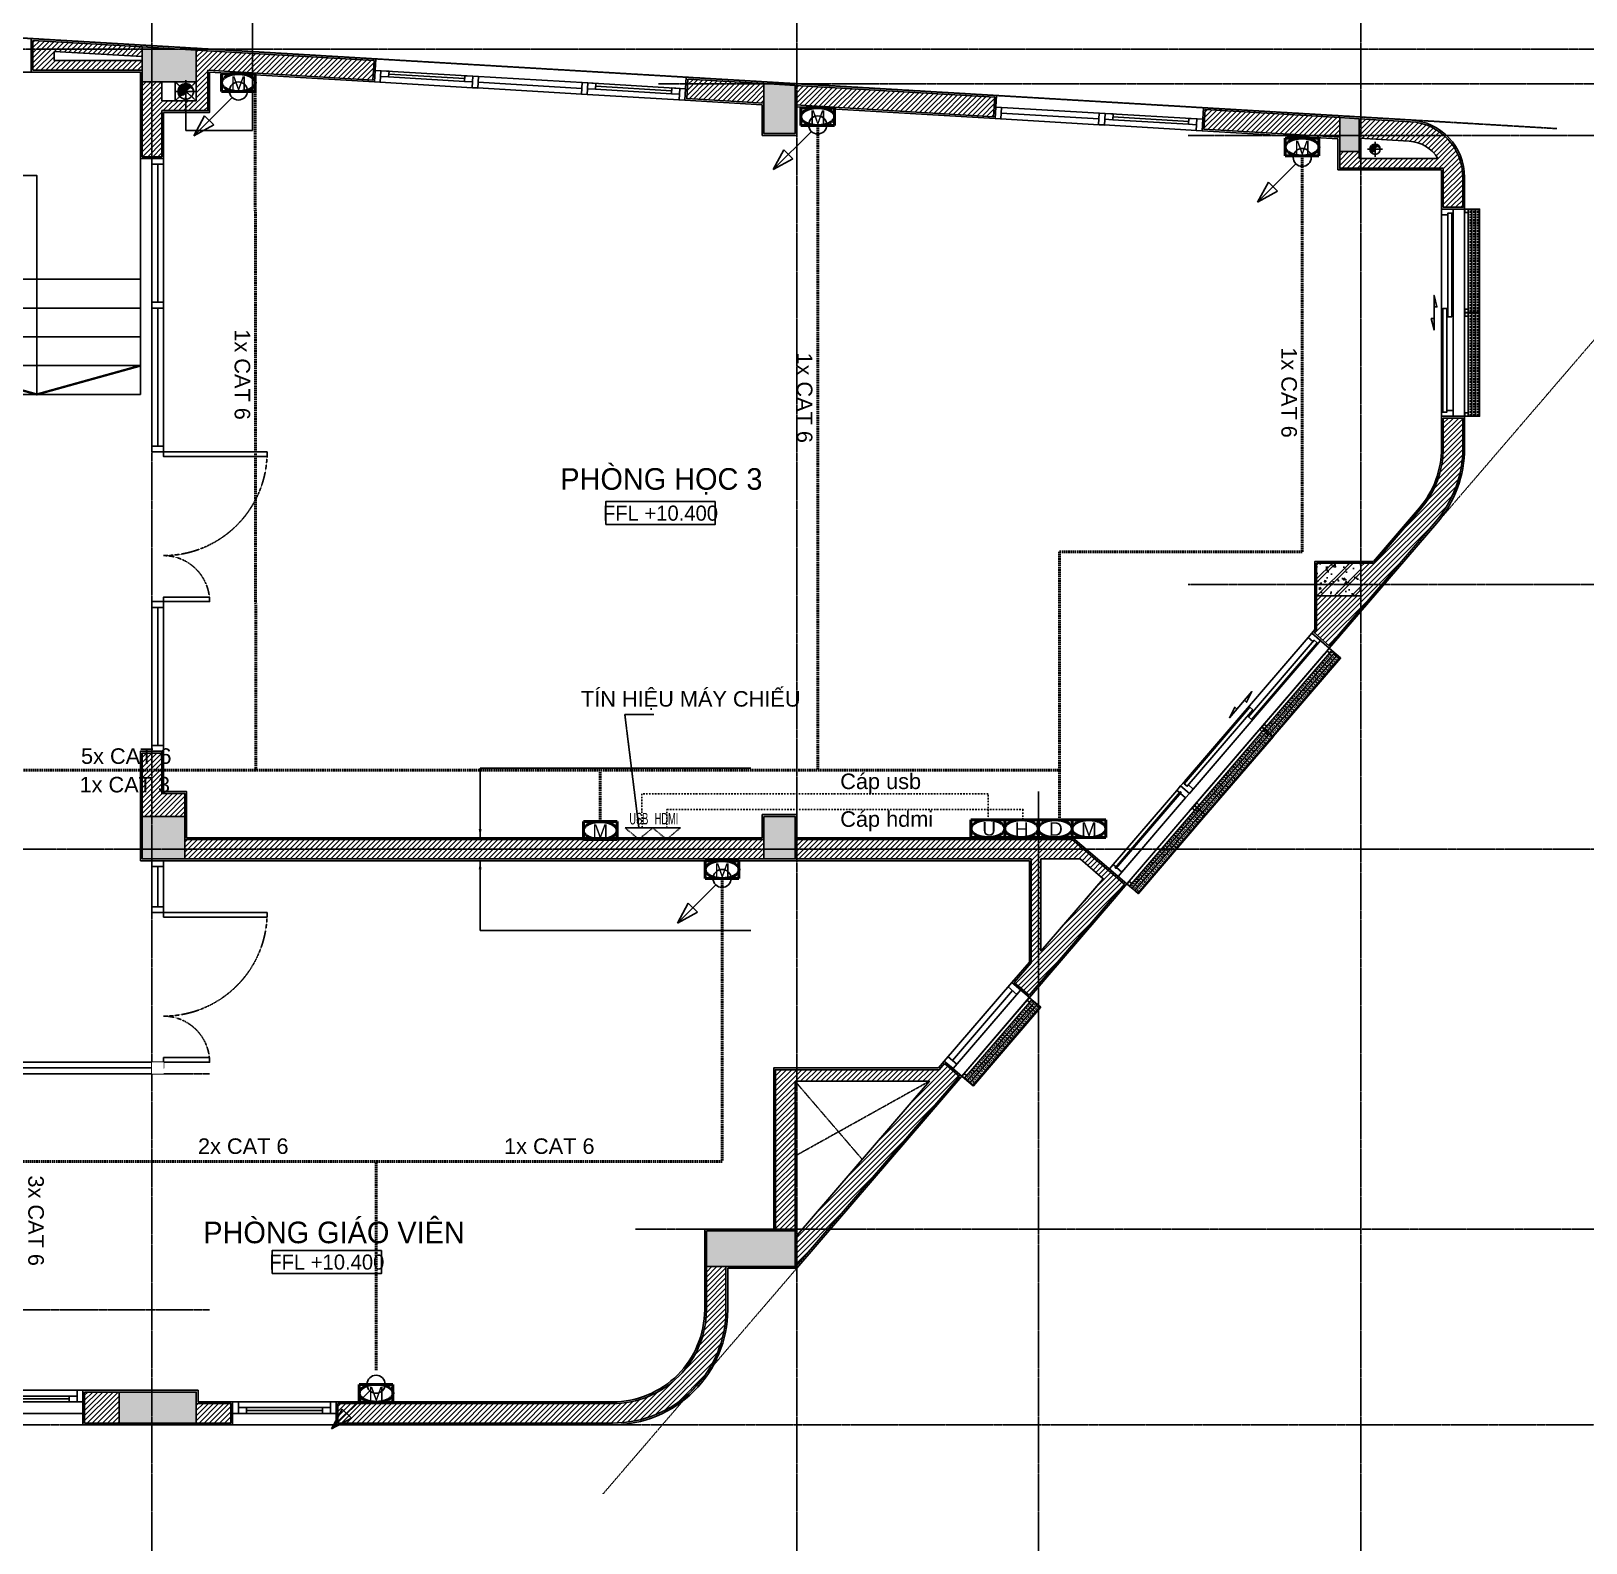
# Model space of a CAD drawing. Header units: inches. Extents: x 1721084 to 1854744, y 225101 to 488646.
# Drawn here: x 1740277 to 1753780, y 268101 to 281232 of the extents above; entities that cross this region are included whole.
import ezdxf
from ezdxf.enums import TextEntityAlignment as Align

# ---------------------------------------------------------------- set-up
doc = ezdxf.new("R2010")
doc.units = ezdxf.units.IN
doc.header["$MEASUREMENT"] = 0
doc.set_wipeout_variables(frame=1)
for name, pattern in [('ACAD_ISO03W100', [30, 12, -18]), ('CENTER2', [1.125, 0.75, -0.125, 0.125, -0.125]), ('DASHDOT', [25.4, 12.7, -6.35, 0, -6.35]), ('DASHED', [19.05, 12.7, -6.35]), ('HIDDEN', [0.375, 0.25, -0.125]), ('X-PL-T4$0$X-GRID-TYPICAL$0$CENTER2', [1.125, 0.75, -0.125, 0.125, -0.125]), ('X-PL-T4$0$X-PL-T4$0$DASHED', [0.75, 0.5, -0.25]), ('X-PL-T4$0$X-PL-T4$0$DASHEDX2', [1.5, 1, -0.5]), ('X-PL-T4$0$X-PL-T4$0$HIDDEN2', [0.1875, 0.125, -0.0625]), ('XR-EX-P-03$0$HIDDEN', [9.525, 6.35, -3.175])]:
    doc.linetypes.add(name, pattern=pattern)
for name, color, linetype in [('A-ANNO-DIM 100', 252, 'Continuous'), ('A-CLNG-LTNG', 33, 'HIDDEN'), ('DIEN - DAY DIEN', 2, 'ACAD_ISO03W100'), ('DUCT', 11, 'Continuous'), ('SYMBOL', 1, 'Continuous'), ('X-PL-T4$0$A-XREF', 250, 'Continuous'), ('X-PL-T4$0$X-GRID-TYPICAL$0$A-GRID', 250, 'X-PL-T4$0$X-GRID-TYPICAL$0$CENTER2'), ('X-PL-T4$0$X-PL-T4$0$A-ANNO-RNAM', 250, 'Continuous'), ('X-PL-T4$0$X-PL-T4$0$A-FLOR', 250, 'Continuous'), ('X-PL-T4$0$X-PL-T4$0$A-FLOR-ABOV', 250, 'X-PL-T4$0$X-PL-T4$0$HIDDEN2'), ('X-PL-T4$0$X-PL-T4$0$A-FLOR-DOOR', 250, 'Continuous'), ('X-PL-T4$0$X-PL-T4$0$A-FLOR-DRAN', 250, 'Continuous'), ('X-PL-T4$0$X-PL-T4$0$A-FLOR-PATT', 250, 'Continuous'), ('X-PL-T4$0$X-PL-T4$0$A-FLOR-STELL', 250, 'Continuous'), ('X-PL-T4$0$X-PL-T4$0$A-FLOR-STRS', 250, 'Continuous'), ('X-PL-T4$0$X-PL-T4$0$A-FLOR-STRS-NOTE', 250, 'Continuous'), ('X-PL-T4$0$X-PL-T4$0$A-FLOR-WALL', 250, 'Continuous'), ('X-PL-T4$0$X-PL-T4$0$A-FLOR-WALL-FNSH', 250, 'Continuous'), ('X-PL-T4$0$X-PL-T4$0$A-FLOR-WALL-PART', 250, 'Continuous'), ('X-PL-T4$0$X-PL-T4$0$A-FLOR-WALL-PATT', 250, 'Continuous'), ('X-PL-T4$0$X-PL-T4$0$A-FLOR-WDW', 250, 'Continuous'), ('X-PL-T4$0$X-PL-T4$0$A-XREF', 250, 'Continuous'), ('X-PL-T4$0$X-PL-T4$0$CGXD', 250, 'Continuous'), ('X-PL-T4$0$X-PL-T4$0$I-ANNO-LEVL-PLAN', 250, 'Continuous'), ('X-PL-T4$0$XREF1$0$A-FLOR-COLS-CONC', 250, 'Continuous'), ('X-PL-T4$0$XREF1$0$A-FLOR-PATT', 250, 'Continuous'), ('Xref$0$noi that13-5-2008$0$ID-FURN-ROOM-N', 6, 'Continuous')]:
    doc.layers.add(name, color=color, linetype=linetype)
for name, color, linetype, lineweight in [('TTLL', 252, 'DASHED', 50), ('XR-EX-P-03$0$OAP040__', 4, 'Continuous', 25), ('XR-EX-P-03$0$OAP6444_COM_E', 30, 'Continuous', 25)]:
    doc.layers.add(name, color=color, linetype=linetype, lineweight=lineweight)
doc.styles.add('HDUNGARC', font='vn_vni.shx')
doc.styles.add('X-PL-T4$0$HDUNGARC', font='vn_vni.shx')
doc.styles.add('X-PL-T4$0$X-PL-T4$0$SYMBTEXT', font='VAVON_.TTF')
doc.styles.add('XR-EX-P-03$0$Standard', font='arial.ttf')
doc.styles.add('XR-EX-P-03$0$Vn-Vni', font='vn_vni.shx', dxfattribs={"width": 0.75})
doc.styles.add('Xref$0$noi that13-5-2008$0$Arial', font='arial.ttf')
doc.dimstyles.new('DIM-75', dxfattribs={"dimscale": 75, "dimtxt": 1.8, "dimasz": 1, "dimexe": 1, "dimexo": 1, "dimgap": 0.5, "dimtad": 1, "dimdec": 0, "dimzin": 0, "dimdsep": 46, "dimtxsty": 'HDUNGARC', "dimblk": 'ARCHTICK', "dimcen": 2, "dimdle": 1, "dimclrd": 256, "dimclre": 9, "dimclrt": 3, "dimadec": 0, "dimazin": 0, "dimtfac": 1, "dimtdec": 0, "dimtix": 1, "dimtmove": 2, "dimatfit": 2, "dimfxl": 1, "dimtolj": 1, "dimtzin": 0, "dimarcsym": 2})
doc.dimstyles.new('X-PL-T4$0$DIM-75', dxfattribs={"dimscale": 75, "dimtxt": 2, "dimasz": 1, "dimexe": 1, "dimexo": 1, "dimgap": 0.5, "dimtad": 1, "dimdec": 0, "dimzin": 0, "dimdsep": 46, "dimtxsty": 'X-PL-T4$0$HDUNGARC', "dimblk": 'X-PL-T4$0$_ArchTick', "dimcen": 2, "dimdle": 1, "dimclrd": 256, "dimclre": 9, "dimclrt": 3, "dimadec": 0, "dimazin": 0, "dimtfac": 1, "dimtdec": 0, "dimtix": 1, "dimtmove": 2, "dimatfit": 2, "dimfxl": 1, "dimtolj": 1, "dimtzin": 0, "dimarcsym": 2})

# ---------------------------------------------------------------- blocks, each defined once
blk = doc.blocks.new('X-PL-T4$0$X-GRID-TYPICAL')
at = {"layer": 'X-PL-T4$0$X-GRID-TYPICAL$0$A-GRID', "ltscale": 8}
for p, q in [((15100, -3650), (15100, 14420)), ((20700, -3650), (20700, 14420)), ((25600, -3650), (25600, 14420)), ((22800, -3650), (22800, 4500)), ((10900, 4000), (30944.3, 4000)), ((-3600, 2050), (15600, 2050)), ((19300, 700), (30944.3, 700)), ((-3600, 0), (15600, 0)), ((-3600, -1000), (30944.3, -1000))]:
    blk.add_line(p, q, dxfattribs=at)
for points in [[(0, 11870), (27300, 10259)], [(9937.8, 10950), (9937.8, 10950), (30944.3, 10950), (30944.3, 11397.5)], [(19500, 10647.5), (30944.3, 10647.5)], [(30944.3, 9897.5), (30944.3, 10200), (24100, 10200)], [(24100, 6300), (30944.3, 6300)]]:
    blk.add_lwpolyline(points, dxfattribs=at)
blk = doc.blocks.new('X-PL-T4$0$X-PL-T4$0$Class door 1400')
for points in [[(50, 1000), (50, 100), (90, 100), (90, 1000)], [(1310, 500), (1310, 100), (1350, 100), (1350, 500)], [(0, 100), (0, 0), (50, 0), (50, 100)], [(1350, 100), (1350, 0), (1400, 0), (1400, 100)]]:
    blk.add_lwpolyline(points, close=True)
at = {"color": 251, "linetype": 'X-PL-T4$0$X-PL-T4$0$DASHEDX2'}
for centre, radius, start, end in [((50, 100), 900, 0, 90), ((1350, 100), 400, 90, 180)]:
    blk.add_arc(centre, radius, start, end, dxfattribs=at)
blk = doc.blocks.new('*U410')
for points in [[(0, 0), (50, 0), (50, 100), (0, 100)], [(0, 0), (1550, 0), (1550, 100), (0, 100)], [(1500, 0), (1550, 0), (1550, 100), (1500, 100)]]:
    blk.add_lwpolyline(points, close=True)
at = {"color": 8}
blk.add_lwpolyline([(50, 50), (1500, 50)], dxfattribs=at)
blk = doc.blocks.new('X-PL-T4$0$X-PL-T4$0$NM 90')
h = blk.add_hatch()
h.set_pattern_fill('DASH', color=8, scale=400)
h.paths.add_polyline_path([(0, 45, 1), (0, 0)])
h.paths.add_polyline_path([(0, 45), (0, 0), (45, 0, 0.414214)])
h.paths.add_polyline_path([(45, 0), (0, 0, -1), (0, -45, 0.414214)])
h = blk.add_hatch()
h.set_pattern_fill('DASH', color=256, scale=400)
h.paths.add_polyline_path([(0, 45, 1), (0, 0)])
h.paths.add_polyline_path([(0, 45), (0, 0), (45, 0, 0.414214)])
h.paths.add_polyline_path([(45, 0), (0, 0, -1), (0, -45, 0.414214)])
h = blk.add_hatch()
h.set_pattern_fill('DASH', color=8, scale=400)
h.paths.add_polyline_path([(0, 45, 1), (0, 0)])
h.paths.add_polyline_path([(0, 45), (0, 0), (45, 0, 0.414214)])
h.paths.add_polyline_path([(45, 0), (0, 0, -1), (0, -45, 0.414214)])
h = blk.add_hatch(color=8)
h.dxf.hatch_style = 1
h.paths.add_polyline_path([(0, 45, 1), (0, 0)])
h.paths.add_polyline_path([(0, 45), (0, 0), (45, 0, 0.414214)])
h.paths.add_polyline_path([(45, 0), (0, 0, -1), (0, -45, 0.414214)])
at = {"color": 8}
for points in [[(65, 0), (-65, 0)], [(0, 65), (0, -65)]]:
    blk.add_lwpolyline(points, dxfattribs=at)
blk.add_circle((0, 0), 45)
for centre, start, end in [((0, 22.5), 90, 270), ((0, -22.5), 270, 90)]:
    blk.add_arc(centre, 22.5, start, end)
blk = doc.blocks.new('X-PL-T4$0$X-PL-T4$0$thang 21 bâc')
for points in [[(1850, -2800), (0, -2800), (0, 0), (6200, 0), (6200, -2800), (4350, -2800)], [(1850, -1800), (1850, 0), (2100, 0), (2100, -1800), (1850, -1800)], [(2100, -1800), (2100, 0), (2350, 0), (2350, -1800), (2100, -1800)], [(2350, -1800), (2350, 0), (2600, 0), (2600, -1800), (2350, -1800)], [(2600, -1800), (2600, 0), (2850, 0), (2850, -1800), (2600, -1800)], [(2850, -1800), (2850, 0), (3100, 0), (3100, -1800), (2850, -1800)], [(3100, -1800), (3100, 0), (3350, 0)], [(3100, -1800), (3350, 0)], [(3350, 0), (3600, 0), (3600, -1800), (3350, -1800)], [(3350, -1800), (3600, 0)], [(3600, -1800), (3600, 0), (3850, 0), (3850, -1800), (3600, -1800)], [(3850, -1800), (3850, 0), (4100, 0), (4100, -1800), (3850, -1800)], [(4100, -1800), (4100, 0), (4350, 0), (4350, -1800), (4100, -1800)], [(1850, -1800), (0, -1800)], [(1850, -2800), (1850, -1800), (4350, -1800), (4350, -2800)], [(3350, -1800), (3100, -1800)], [(6200, -1800), (4350, -1800)], [(1850, -2050), (0, -2050)], [(6200, -2050), (4350, -2050)], [(1850, -2300), (0, -2300)], [(6200, -2300), (4350, -2300)], [(1850, -2550), (0, -2550)], [(6200, -2550), (4350, -2550)], [(1850, -2800), (0, -2800)], [(6200, -2800), (4350, -2800)]]:
    blk.add_lwpolyline(points)
blk = doc.blocks.new('X-PL-T4$0$XREF1')
at = {"layer": 'X-PL-T4$0$XREF1$0$A-FLOR-PATT'}
h = blk.add_hatch(dxfattribs=at)
h.set_pattern_fill('!BTCT', color=250, scale=20, pattern_type=2)
h.set_pattern_definition([(50, (0, 0), (143.45204, -12.55043), [15, -165]), (355, (0, 0), (-27.7503, 150.4384), [12, -132]), (100.4514, (11.95, -1.05), (115.7019, 137.8879), [12.74804, -140.2284]), (46.1842, (0, 40), (213.4482, -33.1038), [22.5, -247.5]), (96.6356, (17.79, 37.24), (186.9325, 194.8236), [19.122, -210.3426]), (351.1842, (0, 40), (186.9324, 194.8237), [18, -198]), (21, (20, 30), (119.3814, -80.5238), [15, -165]), (326, (20, 30), (48.6631, 145.03), [12, -132]), (71.4514, (29.95, 23.29), (168.0445, 64.5061), [12.74804, -140.2284]), (37.5, (0, 0), (2.43197, 66.57877), [0, -130.4, 0, -134, 0, -132.5]), (7.5, (0, 0), (52.6139, 78.88234), [0, -76.4, 0, -127.4, 0, -50.5]), (327.5, (-44.6, 0), (106.76449, -4.51097), [0, -50, 0, -156, 0, -207]), (317.5, (-64.6, 0), (116.63723, 20.021), [0, -65, 0, -103.6, 0, -147]), (45, (0, 0), (-60.10408, 60.10408), []), (45, (0, 24.5), (-60.10408, 60.10408), [])])
h.paths.add_polyline_path([(20685, 3915), (20685, 4285), (20415, 4285), (20415, 3915)])
h.paths.add_polyline_path([(19915, 685), (19915, 375), (20685, 375), (20685, 685)])
h.paths.add_polyline_path([(15485, -985), (15485, -715), (14815, -715), (14815, -985)])
h.paths.add_polyline_path([(15385, 4285), (15015, 4285), (15015, 3915), (15385, 3915)])
h.paths.add_polyline_path([(8785, 5465), (8785, 5935), (8315, 5935), (8315, 5465)])
h.paths.add_polyline_path([(300, 385), (15, 385), (15, 15), (300, 15)])
h.paths.add_polyline_path([(4265, -985), (4735, -985), (4735, -715), (4265, -715)])
h.paths.add_polyline_path([(8515, -985), (8785, -985), (8785, -615), (8515, -615)])
h.paths.add_polyline_path([(15, 5465), (485, 5465), (485, 5935), (15, 5935)])
h.paths.add_polyline_path([(285, 11335), (15, 11335), (15, 10965), (285, 10965)])
h.paths.add_polyline_path([(8785, 11337), (8515, 11352), (8515, 10965), (8785, 10965)])
h.paths.add_polyline_path([(4735, 11576), (4265, 11603), (4265, 11315), (4735, 11315)])
h.paths.add_polyline_path([(20685, 10634), (20415, 10650), (20415, 10215), (20685, 10215)])
h.paths.add_polyline_path([(15485, 10941), (15015, 10969), (15015, 10665), (15485, 10665)])
h.paths.add_polyline_path([(25585, 10345), (25415, 10355), (25415, 10060), (25585, 10060)])
h = blk.add_hatch(dxfattribs=at)
h.set_pattern_fill('!BTCT', color=256, scale=25, pattern_type=2)
h.set_pattern_definition([(50, (-2e-11, -3800), (179.31505, -15.688), [18.75, -206.25]), (355, (-2e-11, -3800), (-34.6878, 188.048), [15, -165]), (100.4514, (14.94, -3801.3), (144.6273, 172.3599), [15.935, -175.2855]), (46.1842, (-2e-11, -3750), (266.8103, -41.3798), [28.125, -309.375]), (96.6356, (22.23, -3753.45), (233.6657, 243.5295), [23.9026, -262.9282]), (351.1842, (-2e-11, -3750), (233.6655, 243.5297), [22.5, -247.5]), (21, (25, -3762.5), (149.2268, -100.6547), [18.75, -206.25]), (326, (25, -3762.5), (60.8288, 181.2875), [15, -165]), (71.4514, (37.44, -3770.89), (210.0557, 80.6326), [15.935, -175.2855]), (37.5, (-2e-11, -3800), (3.03996, 83.22346), [0, -163, 0, -167.5, 0, -165.625]), (7.5, (-2e-11, -3800), (65.76738, 98.60293), [0, -95.5, 0, -159.25, 0, -63.125]), (327.5, (-55.75, -3800), (133.45561, -5.63872), [0, -62.5, 0, -195, 0, -258.75]), (317.5, (-80.75, -3800), (145.79654, 25.02625), [0, -81.25, 0, -129.5, 0, -183.75]), (45, (-2e-11, -3800), (-75.1301, 75.1301), []), (45, (-2e-11, -3769.37), (-75.1301, 75.1301), [])])
h.paths.add_polyline_path([(25600, 6485), (25215, 6485), (25215, 6200), (25600, 6200)])
at = {"layer": 'X-PL-T4$0$XREF1$0$A-FLOR-COLS-CONC'}
for points in [[(15015, 10969), (15015, 10665), (15485, 10665), (15485, 10941)], [(20685, 10634), (20685, 10215), (20415, 10215), (20415, 10650)], [(25585, 10345), (25415, 10355), (25415, 10060), (25585, 10060)], [(25215, 6485), (25600, 6485), (25600, 6200), (25215, 6200)], [(15015, 4285), (15385, 4285), (15385, 3915), (15015, 3915)], [(20415, 4285), (20685, 4285), (20685, 3915), (20415, 3915)], [(19915, 685), (20685, 685), (20685, 375), (19915, 375)], [(14815, -985), (15485, -985), (15485, -715), (14815, -715)]]:
    blk.add_lwpolyline(points, close=True, dxfattribs=at)
blk = doc.blocks.new('*U423')
at = {"color": 0, "ltscale": 40}
for p, q in [((-600, 100), (300, 100)), ((300, 0), (-600, 0))]:
    blk.add_line(p, q, dxfattribs=at)
at = {"ltscale": 40}
for p, q in [((180, 75), (-480, 75)), ((-480, 50), (180, 50))]:
    blk.add_line(p, q, dxfattribs=at)
at = {"color": 0, "lineweight": -2}
for points in [[(-600, 100), (-550, 100), (-550, 0), (-600, 0)], [(300, 100), (250, 100), (250, 0), (300, 0)]]:
    blk.add_lwpolyline(points, close=True, dxfattribs=at)
at = {"ltscale": 40}
for points in [[(-550, 50), (-480, 50), (-480, 100), (-550, 100)], [(180, 50), (250, 50), (250, 100), (180, 100)]]:
    blk.add_lwpolyline(points, close=True, dxfattribs=at)
blk = doc.blocks.new('*U436')
at = {"color": 0, "ltscale": 40}
for p, q in [((-600, 100), (300, 100)), ((300, 0), (-600, 0))]:
    blk.add_line(p, q, dxfattribs=at)
at = {"ltscale": 40}
for p, q in [((-480, 50), (180, 50)), ((180, 25), (-480, 25))]:
    blk.add_line(p, q, dxfattribs=at)
at = {"color": 0, "lineweight": -2}
for points in [[(-600, 100), (-550, 100), (-550, 0), (-600, 0)], [(300, 100), (250, 100), (250, 0), (300, 0)]]:
    blk.add_lwpolyline(points, close=True, dxfattribs=at)
at = {"ltscale": 40}
for points in [[(-550, 50), (-480, 50), (-480, 0), (-550, 0)], [(180, 50), (250, 50), (250, 0), (180, 0)]]:
    blk.add_lwpolyline(points, close=True, dxfattribs=at)
blk = doc.blocks.new('*U426')
for points in [[(0, 0), (50, 0), (50, 100), (0, 100)], [(0, 0), (950, 0), (950, 100), (0, 100)], [(900, 0), (950, 0), (950, 100), (900, 100)]]:
    blk.add_lwpolyline(points, close=True)
at = {"color": 8}
blk.add_lwpolyline([(50, 50), (900, 50)], dxfattribs=at)
blk = doc.blocks.new('X-PL-T4$0$X-PL-T4$0$1800x1300')
at = {"layer": 'X-PL-T4$0$X-PL-T4$0$A-FLOR-WDW', "xscale": -1, "rotation": 359.9999999999999}
blk.add_blockref('*U426', (950, -100), dxfattribs=at)
at = {"layer": 'X-PL-T4$0$X-PL-T4$0$A-FLOR-WDW'}
blk.add_blockref('*U436', (1500, -100), dxfattribs=at)
blk = doc.blocks.new('*U421')
for points in [[(0, 0), (50, 0), (50, 100), (0, 100)], [(0, 0), (900, 0), (900, 100), (0, 100)], [(850, 0), (900, 0), (900, 100), (850, 100)]]:
    blk.add_lwpolyline(points, close=True)
at = {"color": 8}
blk.add_lwpolyline([(50, 50), (850, 50)], dxfattribs=at)
blk = doc.blocks.new('X-PL-T4$0$X-PL-T4$0$X-A-PL-GENL-2ND FLOOR$0$pl-louver 1')
at = {"layer": 'X-PL-T4$0$X-PL-T4$0$A-FLOR-WALL-PATT'}
h = blk.add_hatch(dxfattribs=at)
h.set_pattern_fill('BRASS', color=256, scale=5)
h.set_pattern_definition([(0, (0, 0), (0, 31.75), []), (0, (0, 15.875), (0, 31.75), [15.875, -7.9375])])
h.paths.add_polyline_path([(-2, -30), (-898, -30), (-898, -130), (-2, -130)])
for points in [[(-870, -2), (-898, -2), (-898, -30), (-900, -30), (-900, 0), (-870, 0)], [(-30, -2), (-2, -2), (-2, -30), (0, -30), (0, 0), (-30, 0)], [(-898, -130), (-2, -130), (-2, -30), (-898, -30)]]:
    blk.add_lwpolyline(points, close=True)
for points in [[(-900, -30), (-900, -130), (-898, -130), (-898, -30)], [(-30, 0), (-870, 0)], [(-870, -2), (-870, -30)], [(-30, -2), (-30, -30)], [(0, -30), (0, -130), (-2, -130), (-2, -30)]]:
    blk.add_lwpolyline(points)
blk = doc.blocks.new('X-PL-T4$0$X-PL-T4$0$IDEN-ELEV-PLAN')
blk.add_wipeout([(-6.33, -1.33), (-6.33, 1.33), (6.33, 1.33), (6.33, -1.33)])
blk.add_lwpolyline([(-6.33, -1.33), (-6.33, 1.33), (6.33, 1.33), (6.33, -1.33)], close=True)
at = {"color": 2, "style": 'X-PL-T4$0$X-PL-T4$0$SYMBTEXT'}
blk.add_attdef('EL0.000', text='', height=2, dxfattribs=at).set_placement((0, 0), align=Align.MIDDLE)
blk = doc.blocks.new('*U429')
at = {"color": 8, "ltscale": 100}
for p, q in [((50, 100), (1750, 100)), ((50, 0), (1750, 0))]:
    blk.add_line(p, q, dxfattribs=at)
for points in [[(50, 100), (0, 100), (0, 0), (50, 0), (50, 10), (35, 10), (35, 45), (50, 45)], [(935, 45), (35, 45), (35, 10), (935, 10)], [(865, 90), (1765, 90), (1765, 55), (865, 55)], [(1800, 100), (1750, 100), (1750, 90), (1765, 90), (1765, 55), (1750, 55), (1750, 0), (1800, 0)]]:
    blk.add_lwpolyline(points, close=True)
blk.add_lwpolyline([(850, -65), (850, -90), (750, -65), (1050, -65), (950, -40), (950, -65)])
blk = doc.blocks.new('*U412')
for points in [[(0, 0), (50, 0), (50, 100), (0, 100)], [(0, 0), (1000, 0), (1000, 100), (0, 100)], [(950, 0), (1000, 0), (1000, 100), (950, 100)]]:
    blk.add_lwpolyline(points, close=True)
at = {"color": 8}
blk.add_lwpolyline([(50, 50), (950, 50)], dxfattribs=at)
blk = doc.blocks.new('X-PL-T4$0$X-PL-T4$0$S3000')
at = {"layer": 'X-PL-T4$0$X-PL-T4$0$A-FLOR-WDW'}
for name, p in [('*U436', (-2100, -100)), ('*U412', (-1850, -100))]:
    blk.add_blockref(name, p, dxfattribs=at)
at = {"layer": 'X-PL-T4$0$X-PL-T4$0$A-FLOR-WDW', "xscale": -1}
blk.add_blockref('*U436', (-600, -100), dxfattribs=at)
blk = doc.blocks.new('*U434')
for p, q in [((50, 100), (900, 100)), ((50, 0), (900, 0))]:
    blk.add_line(p, q)
for points in [[(0, 0), (0, 100), (50, 100), (50, 70), (40, 70), (40, 60), (50, 60), (50, 0)], [(900, 0), (900, 60), (910, 60), (910, 70), (900, 70), (900, 100), (950, 100), (950, 0)]]:
    blk.add_lwpolyline(points, close=True)
at = {"color": 8}
blk.add_lwpolyline([(40, 70), (40, 60), (910, 60), (910, 70)], close=True, dxfattribs=at)
blk = doc.blocks.new('*U435')
at = {"color": 8, "ltscale": 100}
for p, q in [((50, 100), (1700, 100)), ((50, 0), (1700, 0))]:
    blk.add_line(p, q, dxfattribs=at)
for points in [[(50, 100), (0, 100), (0, 0), (50, 0), (50, 10), (35, 10), (35, 45), (50, 45)], [(910, 45), (35, 45), (35, 10), (910, 10)], [(840, 90), (1715, 90), (1715, 55), (840, 55)], [(1750, 100), (1700, 100), (1700, 90), (1715, 90), (1715, 55), (1700, 55), (1700, 0), (1750, 0)]]:
    blk.add_lwpolyline(points, close=True)
blk.add_lwpolyline([(825, -65), (825, -90), (725, -65), (1025, -65), (925, -40), (925, -65)])
blk = doc.blocks.new('*U437')
for points in [[(0, 0), (50, 0), (50, 100), (0, 100)], [(0, 0), (1300, 0), (1300, 100), (0, 100)], [(1250, 0), (1300, 0), (1300, 100), (1250, 100)]]:
    blk.add_lwpolyline(points, close=True)
at = {"color": 8}
blk.add_lwpolyline([(50, 50), (1250, 50)], dxfattribs=at)
blk = doc.blocks.new('*U438')
for points in [[(0, 0), (50, 0), (50, 100), (0, 100)], [(0, 0), (450, 0), (450, 100), (0, 100)], [(400, 0), (450, 0), (450, 100), (400, 100)]]:
    blk.add_lwpolyline(points, close=True)
at = {"color": 8}
blk.add_lwpolyline([(50, 50), (400, 50)], dxfattribs=at)
blk = doc.blocks.new('X-PL-T4$0$X-PL-T4')
at = {"layer": 'X-PL-T4$0$X-PL-T4$0$A-FLOR-PATT'}
h = blk.add_hatch(dxfattribs=at)
h.set_pattern_fill('ANSI31', color=250, scale=250)
h.paths.add_polyline_path([(10950, 11035), (10665, 11035), (10665, 10935), (10950, 10935), (10950, 10765), (13135, 10765), (13135, 11035)])
h.paths.add_polyline_path([(11150, 10950), (12950, 10950), (12950, 10850), (11150, 10850)], flags=16)
h.paths.add_polyline_path([(14250, 10850), (14250, 10929), (15015, 10884), (15015, 10969), (14065, 11025), (14065, 10765), (15015, 10765), (15015, 10850)])
h.paths.add_polyline_path([(15185, 10500), (15185, 10665), (15015, 10665), (15015, 10015), (15185, 10015), (15185, 10415), (15585, 10415), (15585, 10765), (17019, 10680), (17029, 10850), (15485, 10941), (15485, 10771), (15485, 10500)])
h.paths.add_polyline_path([(19754, 10689), (19744, 10520), (20415, 10480), (20415, 10650)])
h.paths.add_polyline_path([(20685, 10634), (20685, 10464), (22409, 10362), (22419, 10532)])
h.paths.add_polyline_path([(24246, 10424), (24236, 10253), (25415, 10184), (25415, 10355)])
h.paths.add_polyline_path([(26029, 10319), (25585, 10345), (25585, 10175), (26019, 10149, -0.24466), (26268, 10000), (25585, 10000), (25585, 10060), (25415, 10060), (25415, 9915), (26315, 9915), (26315, 9575), (26485, 9575), (26485, 9835, 0.397053)])
h = blk.add_hatch(dxfattribs=at)
h.set_pattern_fill('ANSI31', color=250, scale=250)
h.paths.add_polyline_path([(26247, 6843, 0.179259), (26485, 7485), (26485, 7745), (26315, 7745), (26315, 7485, -0.179259), (26118, 6954), (25716, 6485), (25600, 6485), (25600, 6200), (25215, 6200), (25215, 5902), (25195, 5878), (25324, 5767)])
h = blk.add_hatch(dxfattribs=at)
h.set_pattern_fill('ANSI31', color=250, scale=250)
h.paths.add_polyline_path([(20415, 3915), (20415, 4085), (15385, 4085), (15385, 3915)])
h.paths.add_polyline_path([(15015, 4285), (15385, 4285), (15385, 4485), (15185, 4485), (15185, 4835), (15015, 4835)])
h.paths.add_polyline_path([(20685, 2085), (20515, 2085), (20515, 685), (20685, 685), (20685, 1985), (21852, 1985), (20685, 626), (20685, 375), (20693, 375), (22112, 2027), (21983, 2138), (21938, 2085)])
edge = h.paths.add_edge_path()
edge.add_arc((19100, 0), 815, -90, 0, ccw=False)
edge.add_line((19100, -815), (16715, -815))
edge.add_line((16715, -815), (16715, -985))
edge.add_line((16715, -985), (19100, -985))
edge.add_arc((19100, 0), 985, 270, 360)
edge.add_line((20085, 0), (20085, 375))
edge.add_line((20085, 375), (19915, 375))
edge.add_line((19915, 375), (19915, 0))
h.paths.add_polyline_path([(15485, -985), (15785, -985), (15785, -815), (15485, -815)])
h.paths.add_polyline_path([(14515, -715), (14515, -985), (14815, -985), (14815, -715)])
h = blk.add_hatch(dxfattribs=at)
h.set_pattern_fill('ANSI31', color=250, scale=250)
h.paths.add_polyline_path([(23092, 4085), (20685, 4085), (20685, 3915), (22735, 3915), (22735, 3014), (22589, 2843), (22718, 2733), (23545, 3696)])
h.paths.add_polyline_path([(22820, 3915), (23160, 3915), (23361, 3743), (23195, 3549), (22820, 3113)], flags=16)
at = {"layer": 'X-PL-T4$0$X-PL-T4$0$A-FLOR'}
for points in [[(26500, 7760), (26500, 9560)], [(24109, 4329), (25281, 5695)], [(22133, 2029), (22719, 2712)]]:
    blk.add_lwpolyline(points, dxfattribs=at)
at = {"layer": 'X-PL-T4$0$X-PL-T4$0$A-FLOR-ABOV', "ltscale": 10}
for points in [[(15300, 10665), (15485, 10500)], [(15485, 10665), (15300, 10500)], [(20685, 1985), (21269, 1305)], [(20685, 1335), (21852, 1985)]]:
    blk.add_lwpolyline(points, dxfattribs=at)
at = {"layer": 'X-PL-T4$0$X-PL-T4$0$A-FLOR-DRAN'}
blk.add_lwpolyline([(15300, 10665), (15300, 10500)], dxfattribs=at)
at = {"layer": 'X-PL-T4$0$X-PL-T4$0$A-FLOR-STELL'}
for points in [[(15500, -800), (15500, -700), (14800, -700), (14800, -700)], [(14800, -1000), (14800, -1000), (15500, -1000)]]:
    blk.add_lwpolyline(points, dxfattribs=at)
at = {"layer": 'X-PL-T4$0$X-PL-T4$0$A-FLOR-STRS-NOTE', "color": 174, "ltscale": 400}
blk.add_lwpolyline([(12275, 9850), (14100, 9850), (14100, 7950)], dxfattribs=at)
at = {"layer": 'X-PL-T4$0$X-PL-T4$0$A-FLOR-STRS-NOTE', "color": 174, "ltscale": 400, "const_width": 20}
blk.add_lwpolyline([(13200, 8200), (14100, 7950), (15000, 8200)], dxfattribs=at)
at = {"layer": 'X-PL-T4$0$X-PL-T4$0$A-FLOR-WALL'}
for points in [[(14065, 11025), (15015, 10969), (15015, 10884)], [(14065, 10765), (14065, 11025)], [(15485, 10771), (15485, 10941), (17029, 10850), (17019, 10680), (15585, 10765)], [(15015, 10850), (15015, 10765), (14065, 10765)], [(14250, 10929), (15015, 10884)], [(14250, 10850), (14250, 10929)], [(15015, 10850), (14250, 10850)], [(15585, 10765), (15585, 10415), (15185, 10415)], [(15485, 10500), (15485, 10500), (15485, 10771)], [(20415, 10650), (20415, 10480), (19744, 10520), (19754, 10689)], [(20415, 10650), (19754, 10689)], [(15185, 10415), (15185, 10015), (15015, 10015), (15015, 10015), (15015, 10015), (15015, 10015), (15015, 10015), (15015, 10665), (15185, 10665), (15185, 10500)], [(22419, 10532), (20685, 10634)], [(22419, 10532), (22409, 10362), (20685, 10464), (20685, 10634)], [(15485, 10500), (15485, 10500), (15185, 10500)], [(24246, 10424), (24236, 10253), (25415, 10184), (25415, 10355)], [(24246, 10424), (25415, 10355)], [(25716, 6485), (25600, 6485), (25600, 6200), (25215, 6200), (25215, 5902)], [(15385, 4285), (15385, 4485), (15185, 4485), (15185, 4835), (15015, 4835), (15015, 4285), (15385, 4285)], [(22735, 3915), (20685, 3915), (20685, 4085), (23092, 4085)], [(23545, 3696), (23092, 4085)], [(22735, 3915), (22735, 3014)], [(23160, 3915), (22820, 3915), (22820, 3113)], [(23160, 3915), (23361, 3743), (23195, 3549)], [(23545, 3696), (22718, 2733), (22589, 2843), (22735, 3014)], [(22820, 3113), (23361, 3743)], [(20515, 685), (20515, 2085), (20685, 2085)], [(20685, 2085), (21938, 2085)], [(20685, 375), (20693, 375), (22112, 2027)], [(21938, 2085), (21983, 2138)], [(21983, 2138), (22112, 2027)], [(20685, 1985), (20685, 685), (20515, 685)], [(20685, 1985), (21852, 1985)], [(20685, 375), (20685, 626), (21852, 1985)], [(16715, -815), (16715, -985)]]:
    blk.add_lwpolyline(points, dxfattribs=at)
blk.add_lwpolyline([(25585, 10345), (25585, 10175), (26019, 10149, -0.24466), (26268, 10000), (25585, 10000), (25585, 10060), (25415, 10060), (25415, 9915), (26315, 9915), (26315, 9575), (26485, 9575), (26485, 9835, 0.397053), (26029, 10319)], format="xyb", close=True, dxfattribs=at)
for points in [[(25215, 5902), (25195, 5878), (25324, 5767), (26247, 6843, 0.179259), (26485, 7485), (26485, 7745), (26315, 7745), (26315, 7485, -0.179259), (26118, 6954), (25716, 6485)], [(19915, 0), (19915, 375), (20085, 375), (20085, 0, -0.414214), (19100, -985), (16715, -985)], [(16715, -815), (19100, -815, 0.414214), (19915, 0)]]:
    blk.add_lwpolyline(points, format="xyb", dxfattribs=at)
for points in [[(20415, 3915), (15385, 3915), (15385, 4085), (20415, 4085)], [(15485, -985), (15785, -985), (15785, -815), (15485, -815)]]:
    blk.add_lwpolyline(points, close=True, dxfattribs=at)
at = {"layer": 'X-PL-T4$0$X-PL-T4$0$A-FLOR-WALL-FNSH'}
for points in [[(14050, 11041), (17045, 10864)], [(15000, 10750), (14050, 10750), (14050, 11041)], [(17045, 10864), (17033, 10664), (15600, 10749)], [(15200, 10400), (15200, 10000), (15000, 10000), (15000, 8100), (15000, 8100), (15000, 8200), (15000, 8200), (15000, 10750)], [(15600, 10749), (15600, 10400), (15200, 10400)], [(20400, 10466), (19728, 10505), (19740, 10705)], [(22435, 10546), (19740, 10705)], [(22435, 10546), (22423, 10346), (20700, 10448), (20700, 10200), (20400, 10200), (20400, 10466)], [(24232, 10440), (24220, 10240), (25400, 10171)], [(25400, 10171), (25400, 9900)], [(25400, 9900), (26300, 9900)], [(26300, 9560), (26300, 9900)], [(26300, 9560), (26500, 9560)], [(25200, 5907), (25200, 6500), (25709, 6500)], [(20700, 4100), (20700, 4300), (20400, 4300), (20400, 4100), (15400, 4100), (15400, 4500), (15200, 4500), (15200, 4850), (15000, 4850), (15000, 3900)], [(20700, 4100), (23098, 4100)], [(23098, 4100), (23566, 3698)], [(15000, 3900), (22720, 3900)], [(23566, 3698), (23456, 3569)], [(20700, 2100), (20500, 2100), (20500, 700), (19900, 700), (19900, 0)], [(20700, 2100), (21931, 2100)], [(20700, 360), (22133, 2029)], [(21931, 2100), (21981, 2159)], [(21981, 2159), (22133, 2029)], [(20700, 700), (20729, 700)], [(20100, 360), (20700, 360)], [(14800, -1000), (14500, -1000), (14500, -700), (14800, -700)], [(15500, -800), (15500, -700), (14800, -700), (14800, -700)], [(15500, -1000), (15800, -1000), (15800, -800), (15500, -800)], [(16700, -800), (16700, -1000), (17400, -1000)], [(14800, -1000), (14800, -1000), (15500, -1000)]]:
    blk.add_lwpolyline(points, dxfattribs=at)
for points in [[(26500, 9560), (26500, 9835, 0.397053), (26029, 10334), (24232, 10440)], [(25709, 6500), (26107, 6964, 0.179259), (26300, 7485), (26300, 7760), (26500, 7760), (26500, 7485, -0.179259), (26259, 6833), (25325, 5746), (25174, 5877), (25200, 5907)], [(17400, -1000), (19100, -1000, 0.414214), (20100, 0), (20100, 360)], [(16700, -800), (19100, -800, 0.414214), (19900, 0)]]:
    blk.add_lwpolyline(points, format="xyb", dxfattribs=at)
at = {"layer": 'X-PL-T4$0$X-PL-T4$0$A-FLOR-WALL-FNSH', "ltscale": 200}
for points in [[(22720, 3900), (22720, 3019)], [(22872, 2889), (23456, 3569)], [(22720, 3019), (22568, 2842), (22720, 2712), (22872, 2889)]]:
    blk.add_lwpolyline(points, dxfattribs=at)
at = {"layer": 'X-PL-T4$0$X-PL-T4$0$A-FLOR-WALL-PART'}
for points in [[(17045, 10864), (19740, 10705)], [(13150, 10750), (14050, 10750)], [(22435, 10546), (24232, 10440)], [(25325, 5746), (25282, 5695)], [(14500, -900), (13600, -900)], [(16700, -1000), (15800, -1000)]]:
    blk.add_lwpolyline(points, dxfattribs=at)
blk.add_lwpolyline([(14515, -715), (14815, -715), (14815, -985), (14515, -985)], close=True, dxfattribs=at)
at = {"layer": 'X-PL-T4$0$X-PL-T4$0$CGXD', "linetype": 'X-PL-T4$0$X-PL-T4$0$DASHED', "ltscale": 7}
blk.add_line((19017, -1600), (31178, 12561), dxfattribs=at)
at = {"layer": 'X-PL-T4$0$X-PL-T4$0$A-FLOR-DOOR'}
for name, p, rotation in [('*U437', (15200, 8700), 90), ('*U437', (15200, 7450), 90), ('X-PL-T4$0$X-PL-T4$0$Class door 1400', (15100, 7500), 270), ('*U437', (15100, 6150), 270), ('*U438', (15200, 3450), 89.99999999999999), ('X-PL-T4$0$X-PL-T4$0$Class door 1400', (15100, 3500), 270)]:
    blk.add_blockref(name, p, dxfattribs=dict(at, rotation=rotation))
blk.add_blockref('*U410', (13600, 2050), dxfattribs=at)
at = {"layer": 'X-PL-T4$0$X-PL-T4$0$A-FLOR-DRAN', "xscale": 1.5, "yscale": 1.5, "zscale": 1.5, "rotation": 90}
blk.add_blockref('X-PL-T4$0$X-PL-T4$0$NM 90', (15393, 10582), dxfattribs=at)
at = {"layer": 'X-PL-T4$0$X-PL-T4$0$A-FLOR-DRAN', "rotation": 90}
blk.add_blockref('X-PL-T4$0$X-PL-T4$0$NM 90', (25722, 10080), dxfattribs=at)
at = {"layer": 'X-PL-T4$0$X-PL-T4$0$A-FLOR-STRS', "color": 4}
blk.add_blockref('X-PL-T4$0$X-PL-T4$0$thang 21 bâc', (8800, 10750), dxfattribs=at)
at = {"layer": 'X-PL-T4$0$X-PL-T4$0$A-FLOR-WALL', "xscale": -1, "rotation": 176.6118615163913}
blk.add_blockref('X-PL-T4$0$X-PL-T4$0$S3000', (19728, 10505), dxfattribs=at)
at = {"layer": 'X-PL-T4$0$X-PL-T4$0$A-FLOR-WDW', "xscale": -1}
for name, p, rotation in [('X-PL-T4$0$X-PL-T4$0$1800x1300', (22423, 10346), 176.6227153367482), ('*U429', (26300, 7760), 269.9999999999999), ('*U435', (24034, 4549), 229.3486974408638), ('*U421', (21981, 2159), 229.3486834902916), ('*U423', (14200, -700), 180), ('*U423', (16400, -800), 180)]:
    blk.add_blockref(name, p, dxfattribs=dict(at, rotation=rotation))
at = {"layer": 'X-PL-T4$0$X-PL-T4$0$A-FLOR-WDW'}
for name, p, rotation in [('X-PL-T4$0$X-PL-T4$0$X-A-PL-GENL-2ND FLOOR$0$pl-louver 1', (26500, 9560), 89.99999999999397), ('X-PL-T4$0$X-PL-T4$0$X-A-PL-GENL-2ND FLOOR$0$pl-louver 1', (26500, 8660), 89.99999999999397), ('X-PL-T4$0$X-PL-T4$0$X-A-PL-GENL-2ND FLOOR$0$pl-louver 1', (25325, 5746), 49.34868349029088), ('X-PL-T4$0$X-PL-T4$0$X-A-PL-GENL-2ND FLOOR$0$pl-louver 1', (24739, 5063), 49.34868349029088), ('*U434', (23491, 3763), 49.34869744086394), ('X-PL-T4$0$X-PL-T4$0$X-A-PL-GENL-2ND FLOOR$0$pl-louver 1', (24153, 4381), 49.34868349029088), ('X-PL-T4$0$X-PL-T4$0$X-A-PL-GENL-2ND FLOOR$0$pl-louver 1', (22720, 2712), 49.34868349028778)]:
    blk.add_blockref(name, p, dxfattribs=dict(at, rotation=rotation))
at = {"layer": 'X-PL-T4$0$X-PL-T4$0$A-XREF'}
blk.add_blockref('X-PL-T4$0$X-GRID-TYPICAL', (0, 0), dxfattribs=at)
at = {"layer": 'X-PL-T4$0$X-PL-T4$0$A-ANNO-RNAM', "char_height": 187.5, "attachment_point": 5, "style": 'X-PL-T4$0$X-PL-T4$0$SYMBTEXT'}
for s, insert, width in [('PHOØNG HOÏC 3', (19524, 7195), 2265.49), ('PHOØNG GIAÙO VIEÂN', (16681, 670), 2627.7)]:
    blk.add_mtext(s, dxfattribs=dict(at, insert=insert, width=width))
blk.add_wipeout([(15200, 2150), (15100, 2150), (15100, 2050), (15200, 2050)]).dxf.layer = 'X-PL-T4$0$X-PL-T4$0$A-FLOR-DOOR'
at = {"layer": 'X-PL-T4$0$X-PL-T4$0$A-XREF'}
blk.add_blockref('X-PL-T4$0$XREF1', (0, 0), dxfattribs=at)
at = {"layer": 'X-PL-T4$0$X-PL-T4$0$I-ANNO-LEVL-PLAN'}
ref = blk.add_blockref('X-PL-T4$0$X-PL-T4$0$IDEN-ELEV-PLAN', (19516, 6919), dxfattribs=dict(at, xscale=75, yscale=75, zscale=75))
ref.add_attrib('EL 000.00', 'FFL +10.400', dxfattribs={"layer": '0', "height": 131.25, "style": 'X-PL-T4$0$X-PL-T4$0$SYMBTEXT'}).set_placement((19516, 6919), align=Align.MIDDLE)
ref = blk.add_blockref('X-PL-T4$0$X-PL-T4$0$IDEN-ELEV-PLAN', (16618, 414), dxfattribs=dict(at, xscale=75, yscale=75, zscale=75))
ref.add_attrib('EL 000.00', 'FFL +10.400', dxfattribs={"layer": '0', "height": 131.25, "style": 'X-PL-T4$0$X-PL-T4$0$SYMBTEXT'}).set_placement((16618, 414), align=Align.MIDDLE)
blk = doc.blocks.new('X-PL-T4$0$_ArchTick')
at = {"color": 0, "linetype": 'ByBlock', "const_width": 0.15}
blk.add_lwpolyline([(-0.5, -0.48), (0.5, 0.52)], dxfattribs=at)
blk = doc.blocks.new('O MANG')
at = {"layer": 'TTLL', "color": 2, "linetype": 'ByBlock', "ltscale": 250}
blk.add_lwpolyline([(-192676, 105212), (-192091, 105212), (-192091, 104905), (-192676, 104905)], close=True, dxfattribs=at)
at = {"layer": 'TTLL', "color": 7, "linetype": 'ByBlock', "ltscale": 250}
blk.add_ellipse((-192383, 105059), major_axis=(-293, 0), ratio=0.525838, dxfattribs=at)
at = {"layer": 'Xref$0$noi that13-5-2008$0$ID-FURN-ROOM-N', "insert": (-192611, 104931), "char_height": 236.4, "width": 579.73, "attachment_point": 7, "style": 'Xref$0$noi that13-5-2008$0$Arial'}
blk.add_mtext(' M', dxfattribs=at)
blk = doc.blocks.new('SDGDFSGF')
at = {"layer": 'SYMBOL', "color": 1}
for p, q in [((-192312, 106329), (-191979, 106661)), ((-192312, 106329), (-191979, 106661)), ((-192312, 106329), (-192218, 106501)), ((-192312, 106329), (-192218, 106501)), ((-192139, 106423), (-192312, 106329)), ((-192139, 106423), (-192312, 106329)), ((-192218, 106501), (-192139, 106423)), ((-192218, 106501), (-192139, 106423))]:
    blk.add_line(p, q, dxfattribs=at)
at = {"layer": 'SYMBOL', "color": 1, "linetype": 'Continuous'}
blk.add_circle((-191924, 106717), 78.4, dxfattribs=at)
blk.add_circle((-191924, 106717), 78.4, dxfattribs=at)
blk = doc.blocks.new('XR-EX-P-03$0$TEL')
at = {"linetype": 'XR-EX-P-03$0$HIDDEN'}
for p, q in [((5405, 19800), (5315, 19875)), ((5495, 19875), (5405, 19800))]:
    blk.add_line(p, q, dxfattribs=at)
at = {"color": 0}
for points in [[(5315, 19875), (5495, 19875)], [(5315, 19800), (5495, 19800)]]:
    blk.add_lwpolyline(points, dxfattribs=at)
at = {"style": 'XR-EX-P-03$0$Standard', "width": 0.8}
blk.add_attdef('1', text='', height=150, dxfattribs=at).set_placement((5405, 19900), align=Align.BOTTOM_CENTER)
blk = doc.blocks.new('*U681')
at = {"layer": 'XR-EX-P-03$0$OAP6444_COM_E', "xscale": 1.333333333333333, "yscale": 1.333333333333333, "zscale": 1.333333333333333}
blk.add_blockref('XR-EX-P-03$0$TEL', (-7207, -26400), dxfattribs=at)
at = {"layer": 'XR-EX-P-03$0$OAP040__', "style": 'XR-EX-P-03$0$Vn-Vni', "width": 0.75}
blk.add_attdef('N_1', text='', height=200, dxfattribs=at).set_placement((0, 100), align=Align.BOTTOM_CENTER)
blk = doc.blocks.new('O DIEN THOAI')
at = {"layer": 'TTLL', "color": 2, "linetype": 'ByBlock', "ltscale": 250}
blk.add_lwpolyline([(-192674, 104452), (-192089, 104452), (-192089, 104145), (-192674, 104145)], close=True, dxfattribs=at)
at = {"layer": 'TTLL', "color": 7, "linetype": 'ByBlock', "ltscale": 250}
blk.add_ellipse((-192382, 104299), major_axis=(-293, 0), ratio=0.525838, dxfattribs=at)
at = {"layer": 'Xref$0$noi that13-5-2008$0$ID-FURN-ROOM-N', "insert": (-192581, 104176), "char_height": 236.4, "width": 579.73, "attachment_point": 7, "style": 'Xref$0$noi that13-5-2008$0$Arial'}
blk.add_mtext(' D', dxfattribs=at)
blk = doc.blocks.new('GV')
at = {"layer": 'TTLL', "color": 2, "linetype": 'ByBlock', "ltscale": 250}
for points in [[(1173153, -248726), (1173153, -249019), (1172999, -249019), (1172999, -248726)], [(1173153, -249019), (1173153, -249311), (1172999, -249311), (1172999, -249019)]]:
    blk.add_lwpolyline(points, close=True, dxfattribs=at)
at = {"layer": 'TTLL', "color": 7, "linetype": 'ByBlock', "ltscale": 250}
for centre in [(1173076, -248873), (1173076, -249165)]:
    blk.add_ellipse(centre, major_axis=(0, 146), ratio=0.525838, dxfattribs=at)
at = {"layer": 'TTLL', "xscale": 0.5, "yscale": 0.5, "zscale": 0.5, "rotation": 270}
for name, p in [('O DIEN THOAI', (1120926, -345649)), ('O MANG', (1120546, -345942))]:
    blk.add_blockref(name, p, dxfattribs=at)
at = {"layer": 'Xref$0$noi that13-5-2008$0$ID-FURN-ROOM-N', "char_height": 118, "width": 289.86, "attachment_point": 7, "rotation": 270, "style": 'Xref$0$noi that13-5-2008$0$Arial'}
for s, insert in [('U', (1173014, -248825)), ('H', (1173012, -249107))]:
    blk.add_mtext(s, dxfattribs=dict(at, insert=insert))
blk = doc.blocks.new('_ArchTick')
at = {"color": 0, "linetype": 'ByBlock', "const_width": 0.15}
blk.add_lwpolyline([(-0.5, -0.48), (0.5, 0.52)], dxfattribs=at)
blk = doc.blocks.new('X-PL-T4')
at = {"layer": 'X-PL-T4$0$A-XREF'}
blk.add_blockref('X-PL-T4$0$X-PL-T4', (0, 0), dxfattribs=at)
blk.add_lwpolyline([(15974, 10241), (15974, 12670), (19022, 12670)], dxfattribs=at)
for points in [[(15393, 10582), (15393, 10241), (15974, 10241)], [(17950, 4100), (17950, 4705), (20302, 4705)], [(17950, 3900), (17950, 3295), (20302, 3295)]]:
    blk.add_leader(points, dimstyle='X-PL-T4$0$DIM-75', override={"dimgap": 0.5, "dimtad": 0}, dxfattribs=at)
blk = doc.blocks.new('M2')
at = {"layer": 'TTLL', "color": 4}
for p, q in [((1191801, -346152), (1191801, -345722)), ((1195790, -345706), (1195790, -346137))]:
    blk.add_line(p, q, dxfattribs=at)
for points in [[(1188805, -339810), (1188810, -345706)], [(1193690, -340106), (1193690, -345706)], [(1182758, -345706), (1195790, -345706), (1195790, -343808), (1197898, -343808), (1197898, -340370)], [(1192860, -346645), (1192860, -349105), (1186696, -349105)], [(1189855, -350915), (1189855, -349105)]]:
    blk.add_lwpolyline(points, dxfattribs=at)
at = {"layer": 'TTLL', "color": 2, "linetype": 'ByBlock', "ltscale": 250}
blk.add_lwpolyline([(1191655, -346152), (1191947, -346152), (1191947, -346306), (1191655, -346306)], close=True, dxfattribs=at)
at = {"layer": 'TTLL', "color": 7, "linetype": 'ByBlock', "ltscale": 250}
blk.add_ellipse((1191801, -346229), major_axis=(-146, 0), ratio=0.525838, dxfattribs=at)
at = {"layer": 'DIEN - DAY DIEN', "linetype": 'DASHDOT', "rotation": 90}
blk.add_blockref('GV', (946295, -1519289), dxfattribs=at)
at = {"layer": 'TTLL'}
for p in [(1380583, -446523), (1385614, -446818), (1389822, -447100), (1384784, -453362), (1381779, -457756)]:
    blk.add_blockref('SDGDFSGF', p, dxfattribs=at)
at = {"layer": 'TTLL', "xscale": 0.5, "yscale": 0.5, "zscale": 0.5}
for p in [(1284851, -392263), (1289882, -392558), (1294089, -392822), (1289052, -399098), (1286047, -403646)]:
    blk.add_blockref('O MANG', p, dxfattribs=at)
at = {"layer": 'Xref$0$noi that13-5-2008$0$ID-FURN-ROOM-N'}
ref = blk.add_blockref('*U681', (1192137, -346306), dxfattribs=dict(at, xscale=-1, rotation=0.1244862860085938))
ref.add_attrib('N_1', 'USB', dxfattribs={"layer": 'XR-EX-P-03$0$OAP040__', "height": 100, "rotation": 0.1245, "style": 'XR-EX-P-03$0$Vn-Vni', "width": 0.6}).set_placement((1192137, -346206), align=Align.BOTTOM_CENTER)
ref = blk.add_blockref('*U681', (1192377, -346306), dxfattribs=dict(at, xscale=-1, rotation=0.1244862860085938))
ref.add_attrib('N_1', 'HDMI', dxfattribs={"layer": 'XR-EX-P-03$0$OAP040__', "height": 100, "rotation": 0.1245, "style": 'XR-EX-P-03$0$Vn-Vni', "width": 0.6}).set_placement((1192377, -346206), align=Align.BOTTOM_CENTER)
at = {"layer": 'A-ANNO-DIM 100', "color": 3, "char_height": 135, "rotation": 270, "style": 'HDUNGARC'}
for s, insert, attachment_point in [('\\A1;{\\fArial|b0|i0|c0|p34;1x CAT 6}', (1188761, -341876), 1), ('\\A1;{\\fArial|b0|i0|c0|p34;1x CAT 6}', (1193644, -342077), 1), ('\\A1;{\\fArial|b0|i0|c0|p34;1x CAT 6}', (1197852, -342032), 1), ('\\A1;{\\fArial|b0|i0|c0|p34;3x CAT 6}', (1186832, -349225), 7)]:
    blk.add_mtext(s, dxfattribs=dict(at, insert=insert, attachment_point=attachment_point))
at = {"layer": 'A-ANNO-DIM 100', "color": 3, "char_height": 135, "attachment_point": 1, "style": 'HDUNGARC'}
for s, insert in [('\\A1;{\\fArial|b0|i0|c0|p34;TÍN HIỆU MÁY CHIẾU}', (1191634, -345018)), ('\\A1;{\\fArial|b0|i0|c0|p34;5x CAT 6}', (1187292, -345515)), ('\\A1;{\\fArial|b0|i0|c0|p34;1x CAT 3}', (1187279, -345763)), ('\\A1;{\\fArial|b0|i0|c0|p34;2x CAT 6}', (1188308, -348903)), ('\\A1;{\\fArial|b0|i0|c0|p34;1x CAT 6}', (1190966, -348903))]:
    blk.add_mtext(s, dxfattribs=dict(at, insert=insert))
at = {"layer": 'Xref$0$noi that13-5-2008$0$ID-FURN-ROOM-N', "insert": (1191687, -346293), "char_height": 118.2, "width": 289.86, "attachment_point": 7, "style": 'Xref$0$noi that13-5-2008$0$Arial'}
blk.add_mtext(' M', dxfattribs=at)
at = {"layer": 'A-CLNG-LTNG', "linetype": 'CENTER2'}
blk.add_leader([(1192137, -346206), (1192015, -345222), (1192267, -345222)], dimstyle='DIM-75', override={"dimgap": 0.5, "dimtad": 0}, dxfattribs=at)

msp = doc.modelspace()

# ---------------------------------------------------------------- block references
msp.add_blockref('X-PL-T4', (1726226.7, 270126.4))

# ---------------------------------------------------------------- next in the draw order: linework, layer by layer
at = {"layer": 'DUCT', "linetype": 'DASHDOT'}
for points in [[(1748589.2, 274380.9), (1748589.2, 274607.6), (1745582, 274607.6), (1745582.6, 274311.5)], [(1745799.1, 274312), (1745799.1, 274471.1), (1748891.5, 274471.1), (1748889.1, 274380.8)]]:
    msp.add_lwpolyline(points, dxfattribs=at)

# ---------------------------------------------------------------- next in the draw order: block references
at = {"layer": 'DIEN - DAY DIEN', "linetype": 'DASHDOT'}
msp.add_blockref('M2', (553418.3, 620517.7), dxfattribs=at)

# ---------------------------------------------------------------- next in the draw order: texts
at = {"layer": 'A-ANNO-DIM 100', "color": 3, "char_height": 135, "attachment_point": 7, "rotation": 0.03082, "style": 'HDUNGARC'}
for s, insert in [('\\A1;{\\fArial|b0|i0|c0|p34;Cáp usb}', (1747304.1, 274607.6)), ('\\A1;{\\fArial|b0|i0|c0|p34;Cáp hdmi}', (1747304.2, 274280))]:
    msp.add_mtext(s, dxfattribs=dict(at, insert=insert))

doc.saveas('drawing.dxf')
